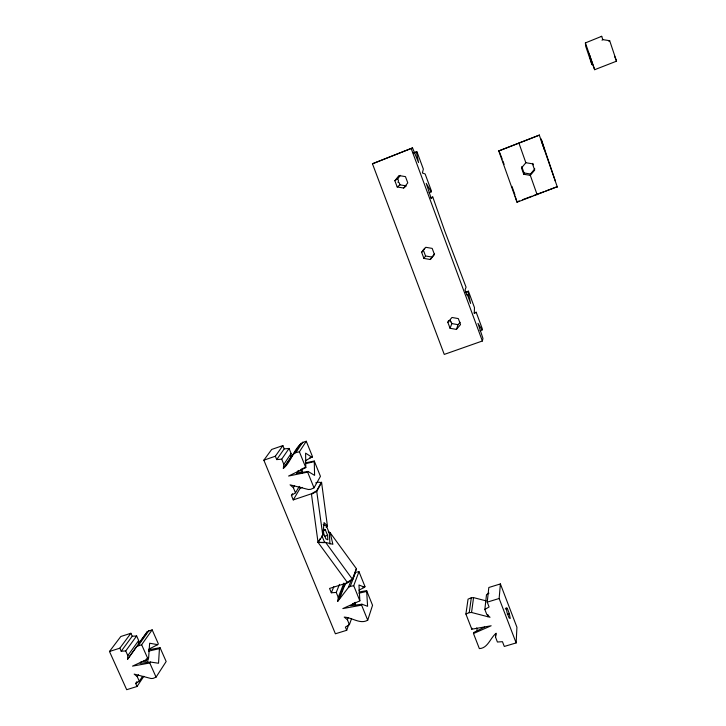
<?xml version="1.0" encoding="UTF-8"?>
<svg xmlns="http://www.w3.org/2000/svg" width="726" height="726" viewBox="0 0 726 726"><rect width="100%" height="100%" fill="white"/><g stroke="black" fill="none" stroke-linecap="round" stroke-linejoin="round"><path stroke-width="1.09" d="M480.022 330.693L482.146 329.94L482.209 328.542L476.192 312.244L474.078 312.997M541.269 140.735L544.636 150.091L541.142 139.002L555.399 181.164M516.15 642.927L516.921 627.228L500.395 583.931L488.816 587.497L487.237 602.144L489.088 606.954L484.85 609.459L486.792 614.477L490.023 617.272L471.546 612.49L469.241 612.644L465.901 614.033L471.8 629.206L491.148 625.776L473.488 633.526L479.351 648.599C487.936 648.291 490.277 637.855 496.176 633.217L495.495 637.038L497.41 642.011L502.465 641.702L504.289 646.449L516.15 642.927L499.143 598.496L500.395 583.931M130.898 633.272L119.835 648.182L121.206 651.222L132.223 636.248L130.898 633.272L120.779 636.52L109.472 651.485L126.696 689.7L137.032 686.487L135.68 683.484L139.292 681.215L137.223 676.596L134.183 674.109L151.053 678.52L153.132 678.402L156.063 677.14L166.163 661.513L160.056 647.701L159.439 648.627L158.531 663.246L150.427 662.039L140.091 663.337L141.207 661.722M146.416 658.673L146.216 661.431L143.657 661.05M147.696 662.321L147.986 658.128M152.17 629.859L141.643 644.724L136.76 646.458L127.54 659.29L127.821 655.605L125.734 650.941L136.642 635.958L138.666 640.513L138.376 644.116L147.405 631.556L152.17 629.859L158.304 643.744L157.687 644.661L148.803 649.18M498.762 150.944L539.309 135.136L498.762 150.944L517.039 202.218L557.332 186.682L545.698 191.038M450.419 319.776L450.22 322.017L451.073 321.536L451.835 323.578L450.075 328.297L456.418 329.413L460.547 324.567L458.315 318.587L451.962 317.471L447.842 322.335L450.075 328.297M495.495 637.038L495.785 633.716M487.627 616.655L487.854 614.514M484.85 609.459L486.502 594.648L488.97 593.169M337.772 601.328L338.262 597.398L343.906 583.114L343.425 586.953L337.772 601.328L348.362 587.57L351.438 579.529M305.238 460.874L312.498 456.654L306.272 441.254C294.829 443.677 292.206 461.527 283.331 468.37L283.83 464.359L291.117 453.496L289.057 448.45L284.22 448.868L276.724 459.603L275.345 456.218L282.877 445.582L284.22 448.868M283.331 468.37L290.627 457.407L291.117 453.496M473.488 633.526L473.606 632.555L484.687 627.082M471.8 629.206L471.927 628.235M471.546 612.49L473.561 597.625L486.066 600.847M534.799 168.859L530.497 174.013L530.307 175.347L537.14 194.695M469.241 612.644L471.319 597.77L473.561 597.625M465.901 614.033L468.061 599.132L471.319 597.77M523.736 174.267L524.009 172.942L521.803 166.726L521.504 167.96L523.736 174.267L530.307 175.347L534.672 170.12L532.448 163.804L525.851 162.724L521.504 167.96M517.039 202.218L515.197 196.256M413.203 152.995L416.352 151.761L418.557 162.579L412.531 147.922L372.456 163.786L444.258 354.415L482.373 340.993L482.962 338.461L477.971 323.342L482.146 329.94M429.075 192.689L431.171 191.891L431.416 190.974L425.137 173.968L422.405 172.988L423.34 169.094L417.023 151.97L416.352 151.761M282.877 445.582L271.687 449.448L263.856 460.184L335.394 633.789L346.701 630.295L345.394 627.101L349.406 624.65L347.4 619.732L344.233 617.1C352.01 617.427 360.196 624.623 367.719 620.185L372.547 605.293L366.621 590.628L359.098 592.026M367.719 620.185L361.612 605.139L361.929 604.223L367.592 606.283L366.621 590.628M456.418 329.413L458.061 324.676L460.084 322.29M361.612 605.139L342.835 608.588L359.86 600.829L358.971 584.993L364.624 587.289L364.924 586.417L358.962 571.661L355.54 572.387L350.213 586.427L348.362 587.57M349.406 624.65L351.538 618.661M346.701 630.295L348.861 624.251M347.4 619.732L348.162 617.617M359.86 600.829L353.716 585.682L358.962 571.661M328.225 531.668L330.185 532.757L356.421 568.721L352.464 579.103L347.282 582.334L347.464 582.769L329.55 588.45L331.319 592.77L336.229 592.434L339.487 584.348M347.464 582.769L352.645 579.539L356.421 568.721M447.842 322.335L448.568 320.493M339.142 599.549L344.759 585.21M331.319 592.77L333.824 586.699M315.728 482.881L317.797 482.182L321.6 482.563L316.835 491.257L311.481 494.288L318.033 542.367L347.282 582.334M292.505 493.644L291.425 495.441L293.25 499.896L311.3 493.834L316.654 490.812L321.418 482.128M291.425 495.441L295.473 492.809L293.368 487.681L290.073 484.841L308.468 489.515L310.746 489.324L314.013 487.845L320.447 476.338L314.267 461.037L305.555 462.843M320.248 538.583L318.033 542.367L323.633 542.667M293.25 499.896L300.228 488.108L302.297 487.409M312.098 457.307L305.592 453.151L305.809 467.626L288.603 476.038L307.633 472.127L308.06 471.428L314.594 475.376L314.267 461.037M295.473 492.809L298.93 487.01M293.368 487.681L294.538 485.767M424.637 248.301L421.643 252.312L423.92 258.411L430.318 259.509L434.565 253.764M293.966 453.877L295.836 452.643L299.393 451.808L306.272 441.254M423.92 258.411L425.536 255.969L423.285 249.953M295.836 452.643L302.815 442.07M284.746 466.609L301 443.268M137.032 686.487L143.857 676.26M139.292 681.215L142.387 676.605M135.68 683.484L136.924 681.632M157.687 644.661L149.647 643.227L148.621 657.992L147.968 658.954L132.531 666.114L149.774 663.001L150.427 662.039M137.223 676.596L138.466 674.763M276.724 459.603L281.706 459.177L289.057 448.45M138.421 645.396L149.03 630.522M127.54 659.29L147.405 631.556M127.821 655.605L138.666 640.513M343.425 586.953L346.683 582.706M394.853 180.729L398.982 175.556L405.462 176.627L407.785 182.879L403.647 188.034L397.186 186.963L394.853 180.729L397.712 178.732L400.416 175.347M290.627 457.407L292.006 455.683M421.643 252.312L425.763 247.294L432.179 248.392L434.457 254.499L430.318 259.509M326.165 527.339L327.408 525.905L321.6 482.563M476.192 312.244L474.296 313.414L474.468 307.579L468.415 291.171L467.952 291.498L470.611 303.45L467.272 294.402L466.981 295.228L465.039 289.964L466.065 287.178L444.72 230.959L432.76 196.982L431.262 198.597L426.244 183.36L431.171 191.891M585.401 42.916L594.658 69.705L589.14 53.987L591.926 64.678L585.628 46.047L585.401 42.916L601.709 36.3L602.825 39.64L609.686 40.692L616.528 61.184L594.658 69.705M403.647 188.034L406.333 185.901L399.999 184.849L397.186 186.963M601.237 36.627L601.709 36.3M601.999 40.148L602.825 39.64M608.769 41.191L609.686 40.692M372.456 163.786L412.531 147.922M358.835 590.202L364.624 587.289M309.539 458.106L312.498 456.654M301.481 469.114L305.283 467.372M362.973 587.316L364.924 586.417M414.927 152.787L417.023 151.97M430.663 197.781L432.76 196.982M517.148 201.728L519.262 200.939M522.43 199.75L531.949 196.183M534.064 195.394L543.583 191.827M465.221 292.333L468.415 291.171M465.883 292.251L467.952 291.498M263.856 460.184L275.345 456.218M323.17 524.508L326.519 526.205L327.408 525.905L324.05 522.584L322.816 535.443L318.033 542.367L325.656 542.422L332.871 544.291L330.185 532.757L329.295 533.047L329.976 544.092M323.279 530.615L325.375 529.926L327.571 535.325L327.843 539.799L325.901 538.873L323.687 533.428L323.433 528.955L325.375 529.926M324.431 536.351L327.571 535.325M109.472 651.485L119.835 648.182M487.237 602.144L499.143 598.496M505.205 609.014L507.302 608.37L509.343 613.733L510.242 618.488L509.08 617.899L507.02 612.499L506.131 607.735L507.302 608.37M507.247 614.368L509.343 613.733M306.308 463.515L313.868 461.7M358.898 593.224L366.321 591.499M148.476 651.168L159.439 648.627M616.528 61.184L614.468 55.956M350.213 586.427L353.716 585.682M148.494 649.815L160.056 647.701M308.06 471.428L296.462 473.406L298.295 470.457L299.094 472.408M350.422 605.765L361.929 604.223M132.223 636.248L136.642 635.958M121.206 651.222L125.734 650.941M524.009 172.942L530.497 174.013M425.536 255.969L431.843 257.049M451.835 323.578L458.061 324.676M352.591 603.787L354.397 604.431L354.252 602.571M141.643 644.724L147.968 658.954M149.774 663.001L156.063 677.14M299.52 486.375L300.228 488.108M281.706 459.177L283.83 464.359M336.229 592.434L338.262 597.398M316.654 490.812L322.816 535.443L321.899 535.743L324.749 542.721L325.656 542.422L352.645 579.539M299.393 451.808L305.809 467.626M307.633 472.127L314.013 487.845M326.519 526.205L329.295 533.047M397.712 178.732L398.51 180.874L398.029 182.389L399.2 182.707L399.999 184.849M411.225 148.63L482.373 340.993M502.21 159.067L498.934 150.654M502.964 161.181L504.098 164.357M511.948 186.364L514.934 194.749M518.954 143.185L525.851 162.724M532.857 163.35L533.374 164.802M539.309 135.136L557.377 187.117M476.755 627.881L477.272 631.057M355.277 602.299L355.531 605.484M302.225 470.076L302.352 473.025M300.991 469.341L301.127 472.553"/></g></svg>
